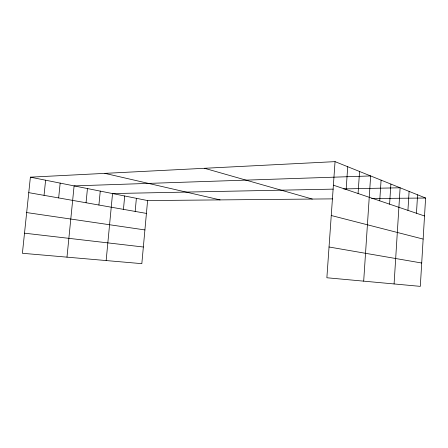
<?xml version="1.0" encoding="UTF-8"?>
<svg xmlns="http://www.w3.org/2000/svg" width="448" height="448" viewBox="0 0 448 448"><rect width="100%" height="100%" fill="white"/><g stroke="black" fill="none" stroke-linecap="round" stroke-linejoin="round"><path stroke-width="0.67" d="M416.461 213.248L417.581 194.802M335.048 161.633L425.6 198.027L420.314 286.367L326.872 277.76L335.048 161.633L30.386 177.167L22.4 253.277L141.831 263.659L147.594 200.558L30.386 177.167M394.083 283.948L400.12 187.785L343.666 188.922M407.932 210.364L409.102 191.397M389.598 204.17L390.88 184.072M363.686 281.148L370.653 175.946L74.099 185.892L66.982 257.152M379.73 200.833L381.074 180.135M358.07 193.514L359.559 171.483M346.147 189.482L347.715 166.723M135.162 211.422L136.377 198.318M123.446 209.356L124.701 195.989M106.154 260.557L112.543 193.564L333.262 189.129M86.055 202.759L87.45 188.558M98.907 205.027L100.251 191.111M58.66 197.926L60.161 183.109M44.044 195.345L45.606 180.202M147.594 200.558L332.741 198.873M371.65 198.514L425.6 198.027M24.506 233.178L143.349 247.01M26.673 212.565L144.911 229.93M329.039 246.994L421.714 263.015M28.762 192.651L146.418 213.41M104.888 173.37L220.08 199.898M331.257 215.51L423.142 239.081M204.534 168.291L312.312 199.058M333.39 185.17L424.525 215.975"/></g></svg>
